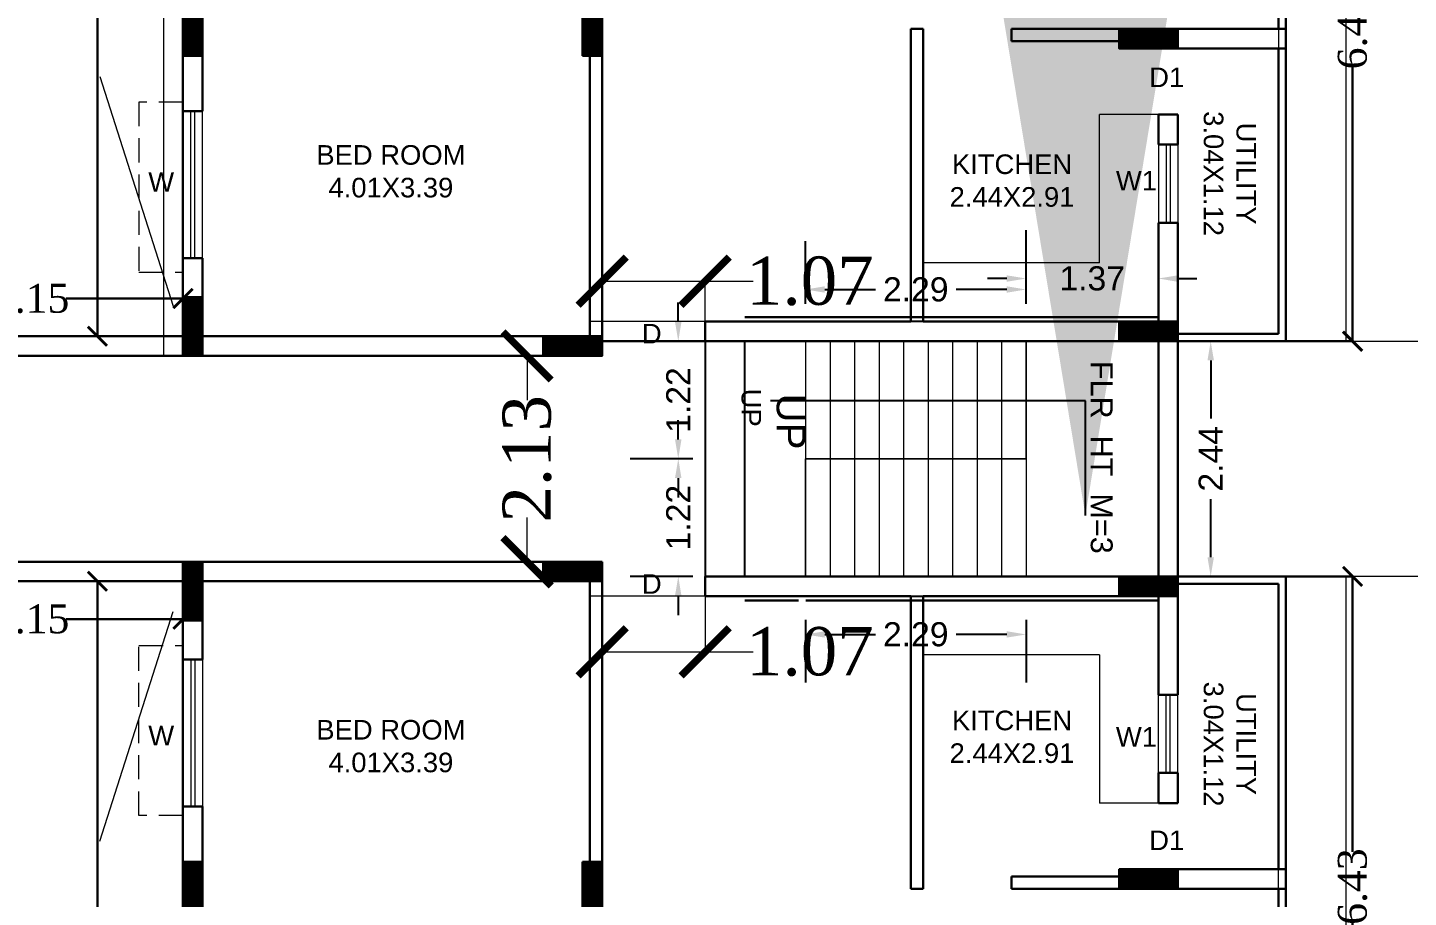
# Model space of a CAD drawing. Header units: metres. Extents: x 0 to 63445, y 32361 to 32804.
# Drawn here: x 63221.23 to 63235.55, y 32666.73 to 32675.75 of the extents above; entities that cross this region are included whole.
import ezdxf

# ---------------------------------------------------------------- set-up
doc = ezdxf.new("R2010")
doc.units = ezdxf.units.M
doc.header["$MEASUREMENT"] = 0
doc.header["$PDMODE"] = 34
doc.header["$PDSIZE"] = -10
for name, pattern in [('CONTINULUS', [0]), ('DASHED', [0.75, 0.5, -0.25]), ('DASHED2', [0.375, 0.25, -0.125])]:
    doc.linetypes.add(name, pattern=pattern)
doc.layers.get('0').update_dxf_attribs({"lineweight": 25})
for name, color, linetype, lineweight in [('BLK_1_FLR_3_BLT_UP_AREA', 14, 'DASHED', 9), ('BLK_1_FLR_3_BLT_UP_AREA_DEDUCT', 14, 'DASHED', 9), ('BLK_1_FLR_3_EXIT_WIDTH_DOOR', 7, 'Continuous', 0), ('BLK_1_FLR_3_EXIT_WIDTH_STAIR', 7, 'Continuous', 0), ('BLK_1_FLR_3_STAIR_2_FLIGHT_1', 7, 'Continuous', 0), ('BLK_1_FLR_3_STAIR_2_FLIGHT_2', 7, 'Continuous', 0), ('BLK_1_FLR_3_STAIR_2_LANDING_1', 7, 'Continuous', 0), ('BLK_1_FLR_3_UNITFA', 7, 'Continuous', 0), ('COLUMN', 1, 'Continuous', 30), ('DIM', 56, 'Continuous', 20), ('elev', 252, 'Continuous', 20), ('hatch', 251, 'Continuous', 20), ('STEPS', 114, 'Continuous', 20), ('TEXT-2', 65, 'Continuous', 18), ('wall', 7, 'Continuous', 30), ('window', 154, 'Continuous', 9)]:
    doc.layers.add(name, color=color, linetype=linetype, lineweight=lineweight)
doc.layers.add('BLK_1_FLR_3_STAIR_2', color=7, linetype='Continuous', true_color=0xffffff, plot=False)
doc.layers.add('text', color=65, linetype='Continuous')
doc.styles.add('AutoDCRFont', font='arial.ttf')
doc.styles.add('PreDCRFont', font='arial.ttf', dxfattribs={"height": 0.25})
doc.styles.add('small int', font='arial.ttf', dxfattribs={"height": 18})
doc.styles.get("Standard").update_dxf_attribs({"font": 'arial.ttf', "height": 0.4})
doc.styles.add('style2', font='arial.ttf', dxfattribs={"height": 0.25})
doc.styles.add('TNR', font='times.ttf', dxfattribs={"height": 0.5})
doc.dimstyles.new('ARCHANA', dxfattribs={"dimscale": 0, "dimtxt": 0.5, "dimasz": 0.5, "dimexe": 0, "dimexo": 0, "dimgap": 0, "dimtad": 0, "dimzin": 0, "dimdsep": 46, "dimtxsty": 'TNR', "dimblk": 'ARCHTICK', "dimcen": 0.09, "dimclrd": 36, "dimclre": 36, "dimclrt": 7, "dimadec": 0, "dimazin": 0, "dimtfac": 1, "dimtofl": 0, "dimtmove": 0, "dimatfit": 3, "dimldrblk": 'ARCHTICK', "dimfxl": 1, "dimfrac": 2, "dimtolj": 1, "dimtzin": 0, "dimlwd": -1, "dimlwe": -1, "dimarcsym": 0})
doc.dimstyles.new('Copy of Standard2', dxfattribs={"dimtxt": 0.25, "dimasz": 0.2, "dimexe": 0.5, "dimexo": 0.3, "dimgap": 0.09, "dimtad": 0, "dimtoh": 1, "dimzin": 0, "dimdsep": 46, "dimtxsty": 'PreDCRFont', "dimcen": 0.025, "dimdle": 0.1, "dimadec": 0, "dimazin": 0, "dimtfac": 1, "dimtofl": 0, "dimtmove": 2, "dimatfit": 3, "dimfxl": 0.18, "dimtolj": 1, "dimtzin": 0, "dimarcsym": 0})
doc.dimstyles.new('STD', dxfattribs={"dimtxt": 10, "dimasz": 10, "dimexe": 0, "dimexo": 0, "dimgap": 0.09, "dimtad": 0, "dimdec": 0, "dimzin": 0, "dimdsep": 46, "dimlunit": 4, "dimtxsty": 'small int', "dimcen": 0.09, "dimclrd": 75, "dimclre": 75, "dimadec": 0, "dimazin": 0, "dimtfac": 1, "dimtdec": 0, "dimtofl": 0, "dimtmove": 0, "dimatfit": 3, "dimfxl": 1, "dimtolj": 1, "dimtzin": 0, "dimarcsym": 0})

# ---------------------------------------------------------------- blocks, each defined once
blk = doc.blocks.new('*D455')
at = {"layer": 'BLK_1_FLR_3_STAIR_2_FLIGHT_1', "color": 0, "linetype": 'Continuous', "lineweight": -2, "transparency": 16777216}
for p, q in [((63229.296, 32672.886), (63229.296, 32673.536)), ((63231.582, 32672.886), (63231.582, 32673.536)), ((63229.496, 32673.036), (63230.022, 32673.036)), ((63231.382, 32673.036), (63230.856, 32673.036))]:
    blk.add_line(p, q, dxfattribs=at)
at = {"layer": 'BLK_1_FLR_3_STAIR_2_FLIGHT_1', "color": 0, "linetype": 'Continuous', "transparency": 16777216}
for points in [[(63229.496, 32673.069), (63229.496, 32673.003), (63229.296, 32673.036)], [(63231.382, 32673.069), (63231.382, 32673.003), (63231.582, 32673.036)]]:
    blk.add_solid(points, dxfattribs=at)
at = {"layer": 'Defpoints', "color": 0, "linetype": 'Continuous', "transparency": 16777216}
for p in [(63229.296, 32673.036), (63229.296, 32672.5), (63231.582, 32672.5)]:
    blk.add_point(p, dxfattribs=at)
at = {"layer": 'BLK_1_FLR_3_STAIR_2_FLIGHT_1', "color": 0, "linetype": 'Continuous', "transparency": 16777216, "insert": (63230.439, 32673.036), "char_height": 0.25, "attachment_point": 5, "style": 'PreDCRFont'}
blk.add_mtext('\\A1;2.29', dxfattribs=at)
blk = doc.blocks.new('*D456')
at = {"layer": 'BLK_1_FLR_3_STAIR_2_FLIGHT_1', "color": 0, "linetype": 'Continuous', "lineweight": -2, "transparency": 16777216}
for p, q in [((63227.977, 32672.7), (63227.977, 32672.9)), ((63228.127, 32672.5), (63227.477, 32672.5)), ((63228.127, 32671.281), (63227.477, 32671.281)), ((63227.977, 32671.081), (63227.977, 32670.881))]:
    blk.add_line(p, q, dxfattribs=at)
at = {"layer": 'BLK_1_FLR_3_STAIR_2_FLIGHT_1', "color": 0, "linetype": 'Continuous', "transparency": 16777216}
for points in [[(63227.943, 32672.7), (63228.01, 32672.7), (63227.977, 32672.5)], [(63227.943, 32671.081), (63228.01, 32671.081), (63227.977, 32671.281)]]:
    blk.add_solid(points, dxfattribs=at)
at = {"layer": 'Defpoints', "color": 0, "linetype": 'Continuous', "transparency": 16777216}
for p in [(63229.296, 32672.5), (63227.977, 32671.281), (63229.296, 32671.281)]:
    blk.add_point(p, dxfattribs=at)
at = {"layer": 'BLK_1_FLR_3_STAIR_2_FLIGHT_1', "color": 0, "linetype": 'Continuous', "transparency": 16777216, "insert": (63227.977, 32671.89), "char_height": 0.25, "attachment_point": 5, "rotation": 90, "style": 'PreDCRFont'}
blk.add_mtext('\\A1;1.22', dxfattribs=at)
blk = doc.blocks.new('*D451')
at = {"layer": 'BLK_1_FLR_3_STAIR_2_FLIGHT_2', "color": 0, "linetype": 'Continuous', "lineweight": -2, "transparency": 16777216}
for p, q in [((63229.296, 32669.61), (63229.296, 32668.96)), ((63231.582, 32669.61), (63231.582, 32668.96)), ((63229.496, 32669.46), (63230.022, 32669.46)), ((63231.382, 32669.46), (63230.856, 32669.46))]:
    blk.add_line(p, q, dxfattribs=at)
at = {"layer": 'BLK_1_FLR_3_STAIR_2_FLIGHT_2', "color": 0, "linetype": 'Continuous', "transparency": 16777216}
for points in [[(63229.496, 32669.493), (63229.496, 32669.427), (63229.296, 32669.46)], [(63231.382, 32669.493), (63231.382, 32669.427), (63231.582, 32669.46)]]:
    blk.add_solid(points, dxfattribs=at)
at = {"layer": 'Defpoints', "color": 0, "linetype": 'Continuous', "transparency": 16777216}
for p in [(63229.296, 32670.061), (63231.582, 32670.061), (63229.296, 32669.46)]:
    blk.add_point(p, dxfattribs=at)
at = {"layer": 'BLK_1_FLR_3_STAIR_2_FLIGHT_2', "color": 0, "linetype": 'Continuous', "transparency": 16777216, "insert": (63230.439, 32669.46), "char_height": 0.25, "attachment_point": 5, "style": 'PreDCRFont'}
blk.add_mtext('\\A1;2.29', dxfattribs=at)
blk = doc.blocks.new('*D452')
at = {"layer": 'BLK_1_FLR_3_STAIR_2_FLIGHT_2', "color": 0, "linetype": 'Continuous', "lineweight": -2, "transparency": 16777216}
for p, q in [((63227.977, 32671.481), (63227.977, 32671.681)), ((63228.127, 32671.281), (63227.477, 32671.281)), ((63228.127, 32670.061), (63227.477, 32670.061)), ((63227.977, 32669.861), (63227.977, 32669.661))]:
    blk.add_line(p, q, dxfattribs=at)
at = {"layer": 'BLK_1_FLR_3_STAIR_2_FLIGHT_2', "color": 0, "linetype": 'Continuous', "transparency": 16777216}
for points in [[(63227.943, 32671.481), (63228.01, 32671.481), (63227.977, 32671.281)], [(63227.943, 32669.861), (63228.01, 32669.861), (63227.977, 32670.061)]]:
    blk.add_solid(points, dxfattribs=at)
at = {"layer": 'Defpoints', "color": 0, "linetype": 'Continuous', "transparency": 16777216}
for p in [(63229.296, 32671.281), (63227.977, 32670.061), (63228.696, 32670.061)]:
    blk.add_point(p, dxfattribs=at)
at = {"layer": 'BLK_1_FLR_3_STAIR_2_FLIGHT_2', "color": 0, "linetype": 'Continuous', "transparency": 16777216, "insert": (63227.977, 32670.671), "char_height": 0.25, "attachment_point": 5, "rotation": 90, "style": 'PreDCRFont'}
blk.add_mtext('\\A1;1.22', dxfattribs=at)
blk = doc.blocks.new('*D453')
at = {"layer": 'BLK_1_FLR_3_STAIR_2_LANDING_1', "color": 0, "lineweight": -2, "transparency": 16777216}
for p, q in [((63231.582, 32673), (63231.582, 32673.65)), ((63232.954, 32673), (63232.954, 32673.65)), ((63231.382, 32673.15), (63231.182, 32673.15)), ((63233.154, 32673.15), (63233.354, 32673.15))]:
    blk.add_line(p, q, dxfattribs=at)
at = {"layer": 'BLK_1_FLR_3_STAIR_2_LANDING_1', "color": 0, "transparency": 16777216}
for points in [[(63231.382, 32673.183), (63231.382, 32673.116), (63231.582, 32673.15)], [(63233.154, 32673.183), (63233.154, 32673.116), (63232.954, 32673.15)]]:
    blk.add_solid(points, dxfattribs=at)
at = {"layer": 'Defpoints', "color": 0, "transparency": 16777216}
for p in [(63232.954, 32673.15), (63231.582, 32672.5), (63232.954, 32672.5)]:
    blk.add_point(p, dxfattribs=at)
at = {"layer": 'BLK_1_FLR_3_STAIR_2_LANDING_1', "color": 0, "transparency": 16777216, "insert": (63232.268, 32673.15), "char_height": 0.25, "attachment_point": 5, "style": 'PreDCRFont'}
blk.add_mtext('\\A1;1.37', dxfattribs=at)
blk = doc.blocks.new('*D454')
at = {"layer": 'BLK_1_FLR_3_STAIR_2_LANDING_1', "color": 0, "lineweight": -2, "transparency": 16777216}
for p, q in [((63233.346, 32672.5), (63233.996, 32672.5)), ((63233.496, 32672.3), (63233.496, 32671.697)), ((63233.496, 32670.261), (63233.496, 32670.864)), ((63233.346, 32670.061), (63233.996, 32670.061))]:
    blk.add_line(p, q, dxfattribs=at)
at = {"layer": 'BLK_1_FLR_3_STAIR_2_LANDING_1', "color": 0, "transparency": 16777216}
for points in [[(63233.463, 32672.3), (63233.53, 32672.3), (63233.496, 32672.5)], [(63233.463, 32670.261), (63233.53, 32670.261), (63233.496, 32670.061)]]:
    blk.add_solid(points, dxfattribs=at)
at = {"layer": 'Defpoints', "color": 0, "transparency": 16777216}
for p in [(63232.954, 32672.5), (63232.954, 32670.061), (63233.496, 32670.061)]:
    blk.add_point(p, dxfattribs=at)
at = {"layer": 'BLK_1_FLR_3_STAIR_2_LANDING_1', "color": 0, "transparency": 16777216, "insert": (63233.496, 32671.281), "char_height": 0.25, "attachment_point": 5, "rotation": 90, "style": 'PreDCRFont'}
blk.add_mtext('\\A1;2.44', dxfattribs=at)
blk = doc.blocks.new('A$C7D115503')
at = {"layer": 'COLUMN', "ltscale": 3}
h = blk.add_hatch(dxfattribs=at)
h.set_pattern_fill('ANSI31', color=256, style=0)
h.paths.add_polyline_path([(-14.36, -11.59), (-6.36, -11.59), (-6.36, 12.41), (-14.36, 12.41)])
at = {"layer": 'COLUMN', "ltscale": 0.05}
for p, q in [((-14.36, 12.41), (-6.36, 12.41)), ((-14.36, 12.41), (-14.36, -11.59)), ((-6.36, 12.41), (-6.36, -11.59)), ((-6.36, -11.59), (-14.36, -11.59))]:
    blk.add_line(p, q, dxfattribs=at)
blk = doc.blocks.new('_ArchTick')
at = {"color": 0, "linetype": 'ByBlock', "const_width": 0.15}
blk.add_lwpolyline([(-0.5, -0.5), (0.5, 0.5)], dxfattribs=at)
blk = doc.blocks.new('*D782')
at = {"layer": 'Defpoints', "color": 0, "ltscale": 0.5, "transparency": 16777216}
for p in [(63219.694, 32672.942), (63219.694, 32672.551), (63222.843, 32672.551)]:
    blk.add_point(p, dxfattribs=at)
at = {"layer": 'wall', "color": 36, "ltscale": 0.5, "transparency": 16777216}
for p, q in [((63219.694, 32672.551), (63219.694, 32672.942)), ((63219.694, 32672.942), (63220.904, 32672.942)), ((63222.843, 32672.942), (63221.632, 32672.942)), ((63222.843, 32672.551), (63222.843, 32672.942))]:
    blk.add_line(p, q, dxfattribs=at)
at = {"layer": 'wall', "color": 36, "ltscale": 0.5, "transparency": 16777216, "xscale": 0.2, "yscale": 0.2, "zscale": 0.2, "rotation": 180}
blk.add_blockref('_ArchTick', (63219.694, 32672.942), dxfattribs=at)
at = {"layer": 'wall', "color": 36, "ltscale": 0.5, "transparency": 16777216, "xscale": 0.2, "yscale": 0.2, "zscale": 0.2}
blk.add_blockref('_ArchTick', (63222.843, 32672.942), dxfattribs=at)
at = {"layer": 'wall', "color": 7, "ltscale": 0.5, "transparency": 16777216, "insert": (63221.268, 32672.942), "char_height": 0.5, "attachment_point": 5, "style": 'TNR'}
blk.add_mtext('\\A1;{\\H0.6x;3.15}', dxfattribs=at)
blk = doc.blocks.new('*D783')
at = {"layer": 'Defpoints', "color": 0, "ltscale": 0.5, "transparency": 16777216}
for p in [(63221.955, 32682.389), (63222.843, 32682.389), (63222.843, 32672.551)]:
    blk.add_point(p, dxfattribs=at)
at = {"layer": 'wall', "color": 36, "ltscale": 0.5, "transparency": 16777216}
for p, q in [((63222.843, 32682.389), (63221.955, 32682.389)), ((63221.955, 32682.389), (63221.955, 32677.841)), ((63221.955, 32672.551), (63221.955, 32677.099)), ((63222.843, 32672.551), (63221.955, 32672.551))]:
    blk.add_line(p, q, dxfattribs=at)
at = {"layer": 'wall', "color": 36, "ltscale": 0.5, "transparency": 16777216, "xscale": 0.2, "yscale": 0.2, "zscale": 0.2}
for p, rotation in [((63221.955, 32682.389), 90), ((63221.955, 32672.551), 270)]:
    blk.add_blockref('_ArchTick', p, dxfattribs=dict(at, rotation=rotation))
at = {"layer": 'wall', "color": 7, "ltscale": 0.5, "transparency": 16777216, "insert": (63221.955, 32677.47), "char_height": 0.5, "attachment_point": 5, "rotation": 90, "style": 'TNR'}
blk.add_mtext('\\A1;{\\H0.6x;9.84}', dxfattribs=at)
blk = doc.blocks.new('*D740')
at = {"layer": 'Defpoints', "color": 0, "ltscale": 0.5, "transparency": 16777216}
for p in [(63234.251, 32678.93), (63234.967, 32678.93), (63234.251, 32672.5)]:
    blk.add_point(p, dxfattribs=at)
at = {"layer": 'wall', "color": 36, "ltscale": 0.5, "transparency": 16777216}
for p, q in [((63234.251, 32678.93), (63234.967, 32678.93)), ((63234.967, 32678.93), (63234.967, 32676.075)), ((63234.967, 32672.5), (63234.967, 32675.355)), ((63234.251, 32672.5), (63234.967, 32672.5))]:
    blk.add_line(p, q, dxfattribs=at)
at = {"layer": 'wall', "color": 36, "ltscale": 0.5, "transparency": 16777216, "xscale": 0.2, "yscale": 0.2, "zscale": 0.2}
for p, rotation in [((63234.967, 32678.93), 90), ((63234.967, 32672.5), 270)]:
    blk.add_blockref('_ArchTick', p, dxfattribs=dict(at, rotation=rotation))
at = {"layer": 'wall', "color": 7, "ltscale": 0.5, "transparency": 16777216, "insert": (63234.967, 32675.715), "char_height": 0.5, "attachment_point": 5, "rotation": 90, "style": 'TNR'}
blk.add_mtext('\\A1;{\\H0.6x;6.43}', dxfattribs=at)
blk = doc.blocks.new('*D760')
at = {"layer": 'Defpoints', "color": 0, "ltscale": 0.5, "transparency": 16777216}
for p in [(63219.694, 32670.011), (63222.843, 32670.011), (63219.694, 32669.619)]:
    blk.add_point(p, dxfattribs=at)
at = {"layer": 'wall', "color": 36, "ltscale": 0.5, "transparency": 16777216}
for p, q in [((63219.694, 32670.011), (63219.694, 32669.619)), ((63222.843, 32670.011), (63222.843, 32669.619)), ((63219.694, 32669.619), (63220.904, 32669.619)), ((63222.843, 32669.619), (63221.632, 32669.619))]:
    blk.add_line(p, q, dxfattribs=at)
at = {"layer": 'wall', "color": 36, "ltscale": 0.5, "transparency": 16777216, "xscale": 0.2, "yscale": 0.2, "zscale": 0.2, "rotation": 180}
blk.add_blockref('_ArchTick', (63219.694, 32669.619), dxfattribs=at)
at = {"layer": 'wall', "color": 36, "ltscale": 0.5, "transparency": 16777216, "xscale": 0.2, "yscale": 0.2, "zscale": 0.2}
blk.add_blockref('_ArchTick', (63222.843, 32669.619), dxfattribs=at)
at = {"layer": 'wall', "color": 7, "ltscale": 0.5, "transparency": 16777216, "insert": (63221.268, 32669.619), "char_height": 0.5, "attachment_point": 5, "style": 'TNR'}
blk.add_mtext('\\A1;{\\H0.6x;3.15}', dxfattribs=at)
blk = doc.blocks.new('*D761')
at = {"layer": 'Defpoints', "color": 0, "ltscale": 0.5, "transparency": 16777216}
for p in [(63222.843, 32670.011), (63221.955, 32660.172), (63222.843, 32660.172)]:
    blk.add_point(p, dxfattribs=at)
at = {"layer": 'wall', "color": 36, "ltscale": 0.5, "transparency": 16777216}
for p, q in [((63222.843, 32670.011), (63221.955, 32670.011)), ((63221.955, 32670.011), (63221.955, 32665.462)), ((63221.955, 32660.172), (63221.955, 32664.72)), ((63222.843, 32660.172), (63221.955, 32660.172))]:
    blk.add_line(p, q, dxfattribs=at)
at = {"layer": 'wall', "color": 36, "ltscale": 0.5, "transparency": 16777216, "xscale": 0.2, "yscale": 0.2, "zscale": 0.2}
for p, rotation in [((63221.955, 32670.011), 90), ((63221.955, 32660.172), 270)]:
    blk.add_blockref('_ArchTick', p, dxfattribs=dict(at, rotation=rotation))
at = {"layer": 'wall', "color": 7, "ltscale": 0.5, "transparency": 16777216, "insert": (63221.955, 32665.091), "char_height": 0.5, "attachment_point": 5, "rotation": 90, "style": 'TNR'}
blk.add_mtext('\\A1;{\\H0.6x;9.84}', dxfattribs=at)
blk = doc.blocks.new('*D763')
at = {"layer": 'Defpoints', "color": 0, "ltscale": 0.5, "transparency": 16777216}
for p in [(63234.251, 32670.061), (63234.251, 32663.631), (63234.967, 32663.631)]:
    blk.add_point(p, dxfattribs=at)
at = {"layer": 'wall', "color": 36, "ltscale": 0.5, "transparency": 16777216}
for p, q in [((63234.251, 32670.061), (63234.967, 32670.061)), ((63234.967, 32670.061), (63234.967, 32667.206)), ((63234.967, 32663.631), (63234.967, 32666.486)), ((63234.251, 32663.631), (63234.967, 32663.631))]:
    blk.add_line(p, q, dxfattribs=at)
at = {"layer": 'wall', "color": 36, "ltscale": 0.5, "transparency": 16777216, "xscale": 0.2, "yscale": 0.2, "zscale": 0.2}
for p, rotation in [((63234.967, 32670.061), 90), ((63234.967, 32663.631), 270)]:
    blk.add_blockref('_ArchTick', p, dxfattribs=dict(at, rotation=rotation))
at = {"layer": 'wall', "color": 7, "ltscale": 0.5, "transparency": 16777216, "insert": (63234.967, 32666.846), "char_height": 0.5, "attachment_point": 5, "rotation": 90, "style": 'TNR'}
blk.add_mtext('\\A1;{\\H0.6x;6.43}', dxfattribs=at)
blk = doc.blocks.new('*D883')
at = {"layer": 'Defpoints', "color": 0, "ltscale": 3, "transparency": 16777216}
for p in [(0.832, 32670.282), (63267.277, 32670.282), (0, 32657.531)]:
    blk.add_point(p, dxfattribs=at)
at = {"layer": 'DIM', "ltscale": 3, "transparency": 16777216}
for p, q in [((5.832, 32670.282), (0.832, 32670.282)), ((0.832, 32670.282), (0.832, 32664.301)), ((0.832, 32657.531), (0.832, 32663.512)), ((0, 32657.531), (0.832, 32657.531))]:
    blk.add_line(p, q, dxfattribs=at)
at = {"layer": 'DIM', "ltscale": 3, "transparency": 16777216, "xscale": 0.05, "yscale": 0.05, "zscale": 0.05}
for p, rotation in [((0.832, 32670.282), 90), ((0.832, 32657.531), 270)]:
    blk.add_blockref('_ArchTick', p, dxfattribs=dict(at, rotation=rotation))
at = {"layer": 'DIM', "color": 7, "ltscale": 3, "transparency": 16777216, "insert": (0.832, 32663.906), "char_height": 0.4, "attachment_point": 5, "rotation": 90}
blk.add_mtext('\\A1;{\\H0.6x;12.75}', dxfattribs=at)
blk = doc.blocks.new('*D964')
at = {"layer": 'BLK_1_FLR_3_EXIT_WIDTH_STAIR', "color": 36, "ltscale": 0.5, "transparency": 16777216}
for p, q in [((63225.75, 32672.347), (63226.41, 32672.347)), ((63226.41, 32672.347), (63226.41, 32671.888)), ((63226.41, 32670.214), (63226.41, 32670.673)), ((63225.75, 32670.214), (63226.41, 32670.214))]:
    blk.add_line(p, q, dxfattribs=at)
at = {"layer": 'Defpoints', "color": 0, "ltscale": 0.5, "transparency": 16777216}
for p in [(63225.75, 32672.347), (63226.41, 32672.347), (63225.75, 32670.214)]:
    blk.add_point(p, dxfattribs=at)
at = {"layer": 'BLK_1_FLR_3_EXIT_WIDTH_STAIR', "color": 36, "ltscale": 0.5, "transparency": 16777216, "xscale": 0.5, "yscale": 0.5, "zscale": 0.5}
for p, rotation in [((63226.41, 32672.347), 90), ((63226.41, 32670.214), 270)]:
    blk.add_blockref('_ArchTick', p, dxfattribs=dict(at, rotation=rotation))
at = {"layer": 'BLK_1_FLR_3_EXIT_WIDTH_STAIR', "color": 7, "ltscale": 0.5, "transparency": 16777216, "insert": (63226.41, 32671.281), "char_height": 0.5, "attachment_point": 5, "rotation": 90, "style": 'TNR'}
blk.add_mtext('\\A1;2.13', dxfattribs=at)
blk = doc.blocks.new('*D1013')
at = {"layer": 'BLK_1_FLR_3_EXIT_WIDTH_DOOR', "color": 36, "ltscale": 0.5, "transparency": 16777216}
for p, q in [((63227.188, 32672.347), (63227.188, 32673.122)), ((63227.188, 32673.122), (63228.255, 32673.122)), ((63228.255, 32672.347), (63228.255, 32673.122)), ((63228.255, 32673.122), (63228.755, 32673.122))]:
    blk.add_line(p, q, dxfattribs=at)
at = {"layer": 'Defpoints', "color": 0, "ltscale": 0.5, "transparency": 16777216}
for p in [(63228.255, 32673.122), (63227.188, 32672.347), (63228.255, 32672.347)]:
    blk.add_point(p, dxfattribs=at)
at = {"layer": 'BLK_1_FLR_3_EXIT_WIDTH_DOOR', "color": 36, "ltscale": 0.5, "transparency": 16777216, "xscale": 0.5, "yscale": 0.5, "zscale": 0.5, "rotation": 180}
blk.add_blockref('_ArchTick', (63227.188, 32673.122), dxfattribs=at)
at = {"layer": 'BLK_1_FLR_3_EXIT_WIDTH_DOOR', "color": 36, "ltscale": 0.5, "transparency": 16777216, "xscale": 0.5, "yscale": 0.5, "zscale": 0.5}
blk.add_blockref('_ArchTick', (63228.255, 32673.122), dxfattribs=at)
at = {"layer": 'BLK_1_FLR_3_EXIT_WIDTH_DOOR', "color": 7, "ltscale": 0.5, "transparency": 16777216, "insert": (63229.341, 32673.122), "char_height": 0.5, "attachment_point": 5, "style": 'TNR'}
blk.add_mtext('\\A1;1.07', dxfattribs=at)
blk = doc.blocks.new('*D1014')
at = {"layer": 'BLK_1_FLR_3_EXIT_WIDTH_DOOR', "color": 36, "ltscale": 0.5, "transparency": 16777216}
for p, q in [((63227.188, 32670.214), (63227.188, 32669.28)), ((63228.255, 32670.214), (63228.255, 32669.28)), ((63227.188, 32669.28), (63228.255, 32669.28)), ((63228.255, 32669.28), (63228.755, 32669.28))]:
    blk.add_line(p, q, dxfattribs=at)
at = {"layer": 'Defpoints', "color": 0, "ltscale": 0.5, "transparency": 16777216}
for p in [(63227.188, 32670.214), (63228.255, 32670.214), (63228.255, 32669.28)]:
    blk.add_point(p, dxfattribs=at)
at = {"layer": 'BLK_1_FLR_3_EXIT_WIDTH_DOOR', "color": 36, "ltscale": 0.5, "transparency": 16777216, "xscale": 0.5, "yscale": 0.5, "zscale": 0.5, "rotation": 180}
blk.add_blockref('_ArchTick', (63227.188, 32669.28), dxfattribs=at)
at = {"layer": 'BLK_1_FLR_3_EXIT_WIDTH_DOOR', "color": 36, "ltscale": 0.5, "transparency": 16777216, "xscale": 0.5, "yscale": 0.5, "zscale": 0.5}
blk.add_blockref('_ArchTick', (63228.255, 32669.28), dxfattribs=at)
at = {"layer": 'BLK_1_FLR_3_EXIT_WIDTH_DOOR', "color": 7, "ltscale": 0.5, "transparency": 16777216, "insert": (63229.341, 32669.28), "char_height": 0.5, "attachment_point": 5, "style": 'TNR'}
blk.add_mtext('\\A1;1.07', dxfattribs=at)

msp = doc.modelspace()

# ---------------------------------------------------------------- linework, layer by layer
at = {"layer": 'BLK_1_FLR_3_BLT_UP_AREA', "color": 14, "linetype": 'CONTINULUS', "ltscale": 0.05}
for points in [[(63236.0175, 32680.7805), (63235.4079, 32680.7805), (63235.4079, 32678.9305), (63234.8983, 32678.9305), (63234.8983, 32678.9305), (63234.8983, 32672.4998), (63236.0175, 32672.4998)], [(63236.0175, 32670.0614), (63234.8983, 32670.0614), (63234.8983, 32663.6307), (63235.4079, 32663.6307), (63235.4079, 32661.7807), (63236.0175, 32661.7807)]]:
    msp.add_lwpolyline(points, dxfattribs=at)
at = {"layer": 'BLK_1_FLR_3_BLT_UP_AREA_DEDUCT', "color": 14, "linetype": 'Continuous'}
for points in [[(63222.6394, 32672.3474), (63219.4908, 32672.3474), (63219.4908, 32682.3893), (63222.6394, 32682.3893)], [(63222.8426, 32660.1719), (63219.694, 32660.1719), (63219.694, 32670.0106), (63222.8426, 32670.0106)]]:
    msp.add_lwpolyline(points, close=True, dxfattribs=at)
at = {"layer": 'BLK_1_FLR_3_STAIR_2'}
msp.add_lwpolyline([(63228.2545, 32672.703), (63228.2545, 32669.8582), (63233.1569, 32669.8582), (63233.1569, 32672.703)], close=True, dxfattribs=at)
at = {"layer": 'BLK_1_FLR_3_STAIR_2_FLIGHT_1', "color": 3}
for p, q in [((63229.296, 32672.4998), (63229.296, 32671.2806)), ((63229.55, 32672.4998), (63229.55, 32671.2806)), ((63229.804, 32672.4998), (63229.804, 32671.2806)), ((63230.058, 32672.4998), (63230.058, 32671.2806)), ((63230.312, 32672.4998), (63230.312, 32671.2806)), ((63230.566, 32672.4998), (63230.566, 32671.2806)), ((63230.82, 32672.4998), (63230.82, 32671.2806)), ((63231.074, 32672.4998), (63231.074, 32671.2806)), ((63231.328, 32672.4998), (63231.328, 32671.2806)), ((63231.582, 32672.4998), (63231.582, 32671.2806))]:
    msp.add_line(p, q, dxfattribs=at)
at = {"layer": 'BLK_1_FLR_3_STAIR_2_FLIGHT_1'}
msp.add_lwpolyline([(63229.296, 32672.4998), (63229.296, 32671.2806), (63231.582, 32671.2806), (63231.582, 32672.4998)], close=True, dxfattribs=at)
at = {"layer": 'BLK_1_FLR_3_STAIR_2_FLIGHT_2', "color": 3}
for p, q in [((63229.296, 32671.2806), (63229.296, 32670.0614)), ((63229.55, 32671.2806), (63229.55, 32670.0614)), ((63229.804, 32671.2806), (63229.804, 32670.0614)), ((63230.058, 32671.2806), (63230.058, 32670.0614)), ((63230.312, 32671.2806), (63230.312, 32670.0614)), ((63230.566, 32671.2806), (63230.566, 32670.0614)), ((63230.82, 32671.2806), (63230.82, 32670.0614)), ((63231.074, 32671.2806), (63231.074, 32670.0614)), ((63231.328, 32671.2806), (63231.328, 32670.0614)), ((63231.582, 32671.2806), (63231.582, 32670.0614))]:
    msp.add_line(p, q, dxfattribs=at)
at = {"layer": 'BLK_1_FLR_3_STAIR_2_FLIGHT_2'}
msp.add_lwpolyline([(63229.296, 32670.0614), (63229.296, 32671.2806), (63231.582, 32671.2806), (63231.582, 32670.0614)], close=True, dxfattribs=at)
at = {"layer": 'BLK_1_FLR_3_STAIR_2_LANDING_1'}
msp.add_lwpolyline([(63231.582, 32672.4998), (63231.582, 32670.0614), (63232.9537, 32670.0614), (63232.9537, 32672.4998)], close=True, dxfattribs=at)
at = {"layer": 'BLK_1_FLR_3_UNITFA', "color": 3, "ltscale": 0.5}
for points in [[(63234.1999, 32672.576), (63233.1569, 32672.576), (63233.1569, 32672.703), (63227.0607, 32672.703), (63227.0607, 32672.5506), (63223.0458, 32672.5506), (63223.0458, 32682.1861), (63232.9537, 32682.1861), (63232.9537, 32680.5773), (63233.5642, 32680.5773), (63233.5633, 32678.7992), (63234.1999, 32678.7992), (63234.1999, 32672.576)], [(63234.1999, 32669.9852), (63233.1569, 32669.9852), (63233.1569, 32669.8582), (63227.0607, 32669.8582), (63227.0607, 32670.0106), (63223.0458, 32670.0106), (63223.0458, 32660.3751), (63232.9537, 32660.3751), (63232.9537, 32661.9839), (63233.5642, 32661.9839), (63233.5633, 32663.762), (63234.1999, 32663.762), (63234.1999, 32669.9852)]]:
    msp.add_lwpolyline(points, close=True, dxfattribs=at)
at = {"layer": 'elev', "ltscale": 0.05}
for p, q in [((63232.344, 32673.3127), (63232.344, 32674.8494)), ((63232.9537, 32674.8494), (63232.344, 32674.8494)), ((63232.344, 32673.3127), (63230.5152, 32673.3127)), ((63232.344, 32669.2485), (63230.5152, 32669.2485)), ((63232.344, 32669.2485), (63232.344, 32667.7118)), ((63232.9537, 32667.7118), (63232.344, 32667.7118))]:
    msp.add_line(p, q, dxfattribs=at)
at = {"layer": 'hatch', "linetype": 'DASHED2', "ltscale": 10}
for p, q in [((63219.694, 32682.3882), (63222.8426, 32672.5506)), ((63219.694, 32660.173), (63222.8426, 32670.0106))]:
    msp.add_line(p, q, dxfattribs=at)
at = {"layer": 'STEPS'}
for p, q in [((63229.296, 32672.4998), (63229.296, 32670.0614)), ((63229.55, 32672.4998), (63229.55, 32670.0614)), ((63229.804, 32672.4998), (63229.804, 32670.0614)), ((63230.058, 32672.4998), (63230.058, 32670.0614)), ((63230.312, 32672.4998), (63230.312, 32670.0614)), ((63230.566, 32672.4998), (63230.566, 32670.0614)), ((63230.82, 32672.4998), (63230.82, 32670.0614)), ((63231.074, 32672.4998), (63231.074, 32670.0614)), ((63231.328, 32672.4998), (63231.328, 32670.0614)), ((63231.582, 32672.4998), (63231.582, 32670.0614)), ((63231.582, 32671.2806), (63229.296, 32671.2806))]:
    msp.add_line(p, q, dxfattribs=at)
at = {"layer": 'text', "linetype": 'Continuous'}
msp.add_line((63228.6685, 32670.0614), (63228.6685, 32672.4998), dxfattribs=at)
at = {"layer": 'wall', "ltscale": 0.05}
for p, q in [((63234.1999, 32675.7384), (63234.1999, 32678.8543)), ((63234.2761, 32675.7384), (63234.2761, 32678.9305)), ((63222.8426, 32674.8846), (63222.8426, 32676.5647)), ((63223.0458, 32674.8846), (63223.0458, 32675.9416)), ((63227.0607, 32672.5506), (63227.0607, 32675.6876)), ((63227.1877, 32672.3474), (63227.1877, 32675.6876)), ((63230.3882, 32672.703), (63230.3882, 32675.7384)), ((63230.3882, 32675.7384), (63230.5152, 32675.7384)), ((63230.3882, 32675.7384), (63230.5152, 32675.7384)), ((63230.5152, 32672.703), (63230.5152, 32675.7384)), ((63231.4296, 32675.6114), (63231.4296, 32675.7384)), ((63231.4296, 32675.7384), (63232.9537, 32675.7384)), ((63231.4296, 32675.7384), (63233.1569, 32675.7384)), ((63233.1569, 32675.5352), (63233.1569, 32675.7384)), ((63233.1569, 32675.7384), (63233.1569, 32675.5352)), ((63231.4296, 32675.6114), (63232.9537, 32675.6114)), ((63231.4296, 32675.6114), (63232.9537, 32675.6114)), ((63232.9537, 32675.5352), (63232.9537, 32675.6114)), ((63234.1999, 32672.576), (63234.1999, 32675.5352)), ((63234.2761, 32672.4998), (63234.2761, 32675.5352)), ((63232.9537, 32674.8494), (63233.1569, 32674.8494)), ((63232.9537, 32674.5376), (63232.9537, 32674.8494)), ((63233.1569, 32674.5376), (63233.1569, 32674.8494)), ((63233.1569, 32674.8494), (63233.1569, 32674.5376)), ((63232.9537, 32672.703), (63232.9537, 32673.7257)), ((63233.1569, 32673.7257), (63233.1569, 32672.4998)), ((63222.8426, 32672.957), (63222.8426, 32673.3606)), ((63223.0458, 32672.957), (63223.0458, 32673.3606)), ((63228.2545, 32672.4998), (63228.2545, 32672.703)), ((63230.3882, 32672.703), (63228.2545, 32672.703)), ((63229.4992, 32672.703), (63229.4992, 32672.703)), ((63232.9537, 32672.703), (63230.5152, 32672.703)), ((63228.2545, 32672.4998), (63232.9537, 32672.4998)), ((63232.9537, 32672.4998), (63228.2545, 32672.4998)), ((63227.1877, 32670.2138), (63227.1877, 32666.8736)), ((63227.0607, 32670.0106), (63227.0607, 32666.8736)), ((63228.2545, 32670.0614), (63232.9537, 32670.0614)), ((63228.2545, 32670.0614), (63228.2545, 32669.8582)), ((63232.9537, 32670.0614), (63228.2545, 32670.0614)), ((63233.1569, 32668.8355), (63233.1569, 32670.0614)), ((63234.1999, 32669.9852), (63234.1999, 32667.026)), ((63234.2761, 32670.0614), (63234.2761, 32667.026)), ((63230.3882, 32669.8582), (63228.2545, 32669.8582)), ((63229.4992, 32669.8582), (63229.4992, 32669.8582)), ((63230.3882, 32669.8582), (63230.3882, 32666.8228)), ((63230.5152, 32669.8582), (63230.5152, 32666.8228)), ((63232.9537, 32669.8582), (63230.5152, 32669.8582)), ((63232.9537, 32669.8582), (63232.9537, 32668.8355)), ((63222.8426, 32669.6041), (63222.8426, 32669.2006)), ((63223.0458, 32669.6041), (63223.0458, 32669.2006)), ((63232.9537, 32668.0235), (63232.9537, 32667.7118)), ((63233.1569, 32668.0235), (63233.1569, 32667.7118)), ((63233.1569, 32667.7118), (63233.1569, 32668.0235)), ((63222.8426, 32667.6766), (63222.8426, 32665.9965)), ((63223.0458, 32667.6766), (63223.0458, 32666.6196)), ((63232.9537, 32667.7118), (63233.1569, 32667.7118)), ((63231.4296, 32666.9498), (63231.4296, 32666.8228)), ((63231.4296, 32666.9498), (63232.9537, 32666.9498)), ((63231.4296, 32666.9498), (63232.9537, 32666.9498)), ((63232.9537, 32667.026), (63232.9537, 32666.9498)), ((63233.1569, 32667.026), (63233.1569, 32666.8228)), ((63233.1569, 32666.8228), (63233.1569, 32667.026)), ((63226.9845, 32666.7974), (63227.1877, 32666.7974)), ((63230.3882, 32666.8228), (63230.5152, 32666.8228)), ((63230.3882, 32666.8228), (63230.5152, 32666.8228)), ((63231.4296, 32666.8228), (63232.9537, 32666.8228)), ((63231.4296, 32666.8228), (63233.1569, 32666.8228)), ((63234.1999, 32666.8228), (63234.1999, 32663.7069)), ((63234.2761, 32666.8228), (63234.2761, 32663.6307))]:
    msp.add_line(p, q, dxfattribs=at)
at = {"layer": 'wall'}
for p, q in [((63233.1569, 32675.7384), (63234.2761, 32675.7384)), ((63234.2761, 32675.7384), (63234.2761, 32675.5352)), ((63233.1569, 32675.5352), (63234.2761, 32675.5352)), ((63222.8426, 32672.5506), (63214.2547, 32672.5506)), ((63226.9845, 32672.5506), (63223.0458, 32672.5506)), ((63233.1569, 32672.576), (63234.1999, 32672.576)), ((63232.9537, 32672.4998), (63232.9537, 32670.0614)), ((63233.1569, 32672.4998), (63233.1569, 32670.0614)), ((63233.1569, 32672.4998), (63234.2761, 32672.4998)), ((63222.8426, 32672.3474), (63214.2547, 32672.3474)), ((63226.9845, 32672.3474), (63223.0458, 32672.3474)), ((63222.8426, 32670.2138), (63214.2547, 32670.2138)), ((63226.9845, 32670.2138), (63223.0458, 32670.2138)), ((63222.8426, 32670.0106), (63214.2547, 32670.0106)), ((63226.9845, 32670.0106), (63223.0458, 32670.0106)), ((63233.1569, 32670.0614), (63234.2761, 32670.0614)), ((63233.1569, 32669.9852), (63234.1999, 32669.9852)), ((63233.1569, 32667.026), (63234.2761, 32667.026)), ((63234.2761, 32666.8228), (63234.2761, 32667.026)), ((63233.1569, 32666.8228), (63234.2761, 32666.8228))]:
    msp.add_line(p, q, dxfattribs=at)
at = {"layer": 'wall', "ltscale": 3}
for p, q in [((63223.0458, 32674.8846), (63222.8426, 32674.8846)), ((63233.1569, 32674.5376), (63232.9537, 32674.5376)), ((63233.1569, 32673.7257), (63232.9537, 32673.7257)), ((63223.0458, 32673.3606), (63222.8426, 32673.3606)), ((63223.0458, 32669.2006), (63222.8426, 32669.2006)), ((63233.1569, 32668.8355), (63232.9537, 32668.8355)), ((63233.1569, 32668.0235), (63232.9537, 32668.0235)), ((63223.0458, 32667.6766), (63222.8426, 32667.6766))]:
    msp.add_line(p, q, dxfattribs=at)
at = {"layer": 'wall', "linetype": 'Continuous'}
for p, q in [((63228.6685, 32672.7498), (63232.9537, 32672.7498)), ((63229.2215, 32669.8114), (63228.6685, 32669.8114)), ((63232.9537, 32669.8114), (63229.3005, 32669.8114))]:
    msp.add_line(p, q, dxfattribs=at)
at = {"layer": 'wall', "ltscale": 0.5}
msp.add_lwpolyline([(63219.694, 32672.5506), (63222.8426, 32672.5506), (63222.8426, 32682.3893), (63233.1569, 32682.3893), (63233.1569, 32680.7805), (63233.7665, 32680.7805), (63233.7665, 32678.9305), (63234.2507, 32678.9305), (63234.2761, 32678.9305), (63234.2761, 32672.4998), (63233.1569, 32672.4998), (63233.1569, 32670.0614), (63234.2507, 32670.0614), (63234.2761, 32670.0614), (63234.2761, 32663.6307), (63233.7665, 32663.6307), (63233.7665, 32661.7807), (63233.1569, 32661.7807), (63233.1569, 32660.1719), (63222.8426, 32660.1719), (63222.8426, 32670.0106), (63219.694, 32670.0106)], dxfattribs=at)
msp.add_lwpolyline([(63222.8426, 32682.3893), (63233.1569, 32682.3893), (63233.1569, 32680.7805), (63233.7411, 32680.7805), (63233.7665, 32678.9305), (63234.2761, 32678.9305), (63234.2761, 32672.4998), (63227.1877, 32672.4998), (63227.1877, 32672.3474), (63222.8426, 32672.3474)], close=True, dxfattribs=at)
at = {"layer": 'window'}
for p, q in [((63222.8426, 32673.3606), (63222.8426, 32674.8837)), ((63222.9225, 32673.3606), (63222.9225, 32674.8837)), ((63222.9658, 32673.3606), (63222.9658, 32674.8837)), ((63223.0458, 32673.3606), (63223.0458, 32674.8837)), ((63232.9537, 32674.5376), (63232.9537, 32673.7257)), ((63233.0336, 32674.5376), (63233.0336, 32673.7257)), ((63233.0769, 32674.5376), (63233.0769, 32673.7257)), ((63233.1569, 32674.5376), (63233.1569, 32673.7257)), ((63222.8426, 32669.2006), (63222.8426, 32667.6775)), ((63222.9225, 32669.2006), (63222.9225, 32667.6775)), ((63222.9658, 32669.2006), (63222.9658, 32667.6775)), ((63223.0458, 32669.2006), (63223.0458, 32667.6775)), ((63232.9537, 32668.0235), (63232.9537, 32668.8355)), ((63233.0336, 32668.0235), (63233.0336, 32668.8355)), ((63233.0769, 32668.0235), (63233.0769, 32668.8355)), ((63233.1569, 32668.0235), (63233.1569, 32668.8355))]:
    msp.add_line(p, q, dxfattribs=at)
at = {"layer": 'window', "color": 8, "linetype": 'DASHED2'}
for points in [[(63222.8426, 32674.9783), (63222.3854, 32674.9783), (63222.3854, 32673.2162), (63222.8426, 32673.2162)], [(63222.8426, 32667.5829), (63222.3854, 32667.5829), (63222.3854, 32669.345), (63222.8426, 32669.345)]]:
    msp.add_lwpolyline(points, dxfattribs=at)

# ---------------------------------------------------------------- block references
at = {"layer": 'COLUMN', "ltscale": 0.05, "yscale": 0.025400733691282, "zscale": 0.025400733691282}
for p, xscale, rotation in [((63222.6809, 32675.7744), 0.025400733691282, 180), ((63226.8229, 32675.7744), 0.025400733691282, 180), ((63232.8415, 32675.3736), 0.025400733691282, 270), ((63222.6809, 32672.6628), 0.025400733691282, 180), ((63232.8415, 32672.3382), 0.025400733691282, 270), ((63226.8724, 32672.1858), 0.025400733691282, 270), ((63226.8724, 32670.3754), -0.025400733691282, 270), ((63232.8415, 32670.223), -0.025400733691282, 270), ((63232.8415, 32667.1876), -0.025400733691282, 270)]:
    msp.add_blockref('A$C7D115503', p, dxfattribs=dict(at, xscale=xscale, rotation=rotation))
at = {"layer": 'COLUMN', "ltscale": 0.05, "xscale": -0.025400733691282, "yscale": 0.025400733691282, "zscale": 0.025400733691282}
for p in [(63222.6809, 32669.8984), (63222.6809, 32666.7868), (63226.8229, 32666.7868)]:
    msp.add_blockref('A$C7D115503', p, dxfattribs=at)

# ---------------------------------------------------------------- texts
at = {"linetype": 'Continuous', "style": 'style2'}
msp.add_text('UP', height=0.3, rotation=270, dxfattribs=at).set_placement((63228.9965, 32671.9589))
at = {"layer": 'BLK_1_FLR_3_STAIR_2', "insert": (63232.4799, 32670.2966), "char_height": 0.22694, "width": 2.420734, "attachment_point": 3, "rotation": 270}
msp.add_mtext('FLR_HT_M=3', dxfattribs=at)
at = {"layer": 'text'}
for s, insert, char_height, width, attachment_point in [('\\pxqc;D1', (63235.9743, 32675.1339), 0.20321, 5.867919, 9), ('\\pxqc;BED ROOM\\P4.01X3.39', (63227.7921, 32674.5328), 0.203206, 5.588511, 3), ('\\pxqc;KITCHEN\\P2.44X2.91', (63234.2309, 32674.4363), 0.203206, 5.588511, 3), ('\\pxqc;D', (63230.6362, 32672.4768), 0.20321, 5.867919, 9), ('\\pxqc;D', (63230.6362, 32670.0844), 0.20321, 5.867919, 3), ('\\pxqc;KITCHEN\\P2.44X2.91', (63234.2309, 32668.1249), 0.203206, 5.588511, 9), ('\\pxqc;BED ROOM\\P4.01X3.39', (63227.7921, 32668.0284), 0.203206, 5.588511, 9), ('\\pxqc;D1', (63235.9743, 32667.4273), 0.20321, 5.867919, 3)]:
    msp.add_mtext(s, dxfattribs=dict(at, insert=insert, char_height=char_height, width=width, attachment_point=attachment_point))
at = {"layer": 'text', "rotation": 270}
for s, insert, char_height, width, attachment_point in [('\\pxqc;UTILITY\\P3.04X1.12', (63233.9664, 32671.4435), 0.203206, 5.588511, 3), ('\\pxqc;UP', (63228.836, 32669.0035), 0.20321, 5.613911, 3), ('\\pxqc;UTILITY\\P3.04X1.12', (63233.9664, 32671.1177), 0.203206, 5.588511, 1)]:
    msp.add_mtext(s, dxfattribs=dict(at, insert=insert, char_height=char_height, width=width, attachment_point=attachment_point))
at = {"layer": 'TEXT-2', "width": 0.183842, "style": 'AutoDCRFont'}
for s, insert, char_height, attachment_point in [('W', (63222.483, 32674.2519), 0.2032, 1), ('W1', (63232.5136, 32674.2657), 0.20321, 1), ('W', (63222.483, 32668.3093), 0.2032, 7), ('W1', (63232.5136, 32668.2955), 0.20321, 7)]:
    msp.add_mtext(s, dxfattribs=dict(at, insert=insert, char_height=char_height, attachment_point=attachment_point))

# ---------------------------------------------------------------- dimensions: what is measured, and where the dimension line sits
at = {"layer": 'BLK_1_FLR_3_EXIT_WIDTH_DOOR', "color": 1, "ltscale": 0.5}
for base, p1, p2, picture, middle in [((63228.2545, 32673.1215), (63227.1877, 32672.3474), (63228.2545, 32672.3474), '*D1013', (63229.3409, 32673.1215)), ((63228.2545, 32669.28), (63227.1877, 32670.2138), (63228.2545, 32670.2138), '*D1014', (63229.3409, 32669.28))]:
    dim = msp.add_linear_dim(base=base, p1=p1, p2=p2, dimstyle='ARCHANA', override={"dimscale": 1, "dimfxl": 6, "dimarcsym": 1}, dxfattribs=at)
    dim.commit()
    dim.dimension.update_dxf_attribs({"geometry": picture, "text_midpoint": middle})
at = {"layer": 'BLK_1_FLR_3_EXIT_WIDTH_STAIR', "color": 7, "ltscale": 0.5}
dim = msp.add_linear_dim(base=(63226.4103, 32672.3474), p1=(63225.75, 32670.2138), p2=(63225.75, 32672.3474), angle=90, dimstyle='ARCHANA', override={"dimscale": 1, "dimfxl": 6, "dimarcsym": 1}, dxfattribs=at)
dim.commit()
dim.dimension.update_dxf_attribs({"geometry": '*D964', "text_midpoint": (63226.4103, 32671.2806)})
at = {"layer": 'BLK_1_FLR_3_STAIR_2_FLIGHT_1', "color": 1, "linetype": 'Continuous'}
dim = msp.add_linear_dim(base=(63229.296, 32673.0359), p1=(63231.582, 32672.4998), p2=(63229.296, 32672.4998), dimstyle='Copy of Standard2', override={"dimpost": '\\X', "dimfxl": 0.15, "dimfxlon": 1}, dxfattribs=at)
dim.commit()
dim.dimension.update_dxf_attribs({"geometry": '*D455', "text_midpoint": (63230.439, 32673.0359)})
at = {"layer": 'BLK_1_FLR_3_STAIR_2_FLIGHT_1', "color": 2, "linetype": 'Continuous'}
dim = msp.add_linear_dim(base=(63227.9767, 32671.2806), p1=(63229.296, 32672.4998), p2=(63229.296, 32671.2806), angle=270, dimstyle='Copy of Standard2', override={"dimpost": '\\X', "dimfxl": 0.15, "dimfxlon": 1}, dxfattribs=at)
dim.commit()
dim.dimension.update_dxf_attribs({"geometry": '*D456', "text_midpoint": (63227.9767, 32671.8902)})
at = {"layer": 'BLK_1_FLR_3_STAIR_2_FLIGHT_2', "color": 2, "linetype": 'Continuous'}
dim = msp.add_linear_dim(base=(63227.9767, 32670.0614), p1=(63229.296, 32671.2806), p2=(63228.696, 32670.0614), angle=270, dimstyle='Copy of Standard2', override={"dimpost": '\\X', "dimfxl": 0.15, "dimfxlon": 1}, dxfattribs=at)
dim.commit()
dim.dimension.update_dxf_attribs({"geometry": '*D452', "text_midpoint": (63227.9767, 32670.671)})
at = {"layer": 'BLK_1_FLR_3_STAIR_2_FLIGHT_2', "color": 1, "linetype": 'Continuous'}
dim = msp.add_linear_dim(base=(63229.296, 32669.46), p1=(63231.582, 32670.0614), p2=(63229.296, 32670.0614), dimstyle='Copy of Standard2', override={"dimpost": '\\X', "dimfxl": 0.15, "dimfxlon": 1}, dxfattribs=at)
dim.commit()
dim.dimension.update_dxf_attribs({"geometry": '*D451', "text_midpoint": (63230.439, 32669.46)})
at = {"layer": 'BLK_1_FLR_3_STAIR_2_LANDING_1', "color": 2}
dim = msp.add_linear_dim(base=(63232.9537, 32673.1495), p1=(63231.582, 32672.4998), p2=(63232.9537, 32672.4998), dimstyle='Copy of Standard2', override={"dimpost": '\\X', "dimfxl": 0.15, "dimfxlon": 1}, dxfattribs=at)
dim.commit()
dim.dimension.update_dxf_attribs({"geometry": '*D453', "text_midpoint": (63232.2678, 32673.1495)})
at = {"layer": 'BLK_1_FLR_3_STAIR_2_LANDING_1', "color": 1}
dim = msp.add_linear_dim(base=(63233.4965, 32670.0614), p1=(63232.9537, 32672.4998), p2=(63232.9537, 32670.0614), angle=270, dimstyle='Copy of Standard2', override={"dimpost": '\\X', "dimfxl": 0.15, "dimfxlon": 1}, dxfattribs=at)
dim.commit()
dim.dimension.update_dxf_attribs({"geometry": '*D454', "text_midpoint": (63233.4965, 32671.2806)})
at = {"layer": 'DIM', "ltscale": 3}
dim = msp.add_linear_dim(base=(0.8318, 32670.2817), p1=(0, 32657.5305), p2=(63267.2772, 32670.2817), angle=90, text='{\\H0.6x;<>}', dimstyle='ARCHANA', override={"dimscale": 1, "dimtxt": 0.278, "dimasz": 0.05, "dimtxsty": 'Standard', "dimclrd": 256, "dimclre": 256, "dimfxl": 5, "dimfxlon": 1, "dimarcsym": 1}, dxfattribs=at)
dim.commit()
dim.dimension.update_dxf_attribs({"geometry": '*D883', "text_midpoint": (0.8318, 32663.9061)})
at = {"layer": 'wall', "ltscale": 0.5}
for base, p1, p2, angle, picture, middle in [((63221.955, 32682.3893), (63222.8426, 32672.5506), (63222.8426, 32682.3893), 90, '*D783', (63221.955, 32677.47)), ((63234.9666, 32678.9305), (63234.2507, 32672.4998), (63234.2507, 32678.9305), 90, '*D740', (63234.9666, 32675.7151)), ((63221.955, 32660.1719), (63222.8426, 32670.0106), (63222.8426, 32660.1719), 270, '*D761', (63221.955, 32665.0912)), ((63234.9666, 32663.6307), (63234.2507, 32670.0614), (63234.2507, 32663.6307), 270, '*D763', (63234.9666, 32666.846))]:
    dim = msp.add_linear_dim(base=base, p1=p1, p2=p2, angle=angle, text='{\\H0.6x;<>}', dimstyle='ARCHANA', override={"dimscale": 1, "dimtxt": 0.3, "dimasz": 0.2, "dimfxl": 6, "dimarcsym": 1}, dxfattribs=at)
    dim.commit()
    dim.dimension.update_dxf_attribs({"geometry": picture, "text_midpoint": middle})
for base, p1, p2, picture, middle in [((63219.694, 32672.9424), (63222.8426, 32672.5506), (63219.694, 32672.5506), '*D782', (63221.2683, 32672.9424)), ((63219.694, 32669.6188), (63222.8426, 32670.0106), (63219.694, 32670.0106), '*D760', (63221.2683, 32669.6188))]:
    dim = msp.add_linear_dim(base=base, p1=p1, p2=p2, text='{\\H0.6x;<>}', dimstyle='ARCHANA', override={"dimscale": 1, "dimtxt": 0.3, "dimasz": 0.2, "dimfxl": 6, "dimarcsym": 1}, dxfattribs=at)
    dim.commit()
    dim.dimension.update_dxf_attribs({"geometry": picture, "text_midpoint": middle})

# ---------------------------------------------------------------- leaders
at = {"layer": 'wall'}
msp.add_leader([(63232.197, 32670.6941), (63232.197, 32671.8828), (63228.934, 32671.8828)], dimstyle='STD', override={"dimgap": 0.09, "dimtad": 0, "dimfxl": 0.18, "dimfxlon": 1, "dimarcsym": 1}, dxfattribs=at)

doc.saveas('drawing.dxf')
